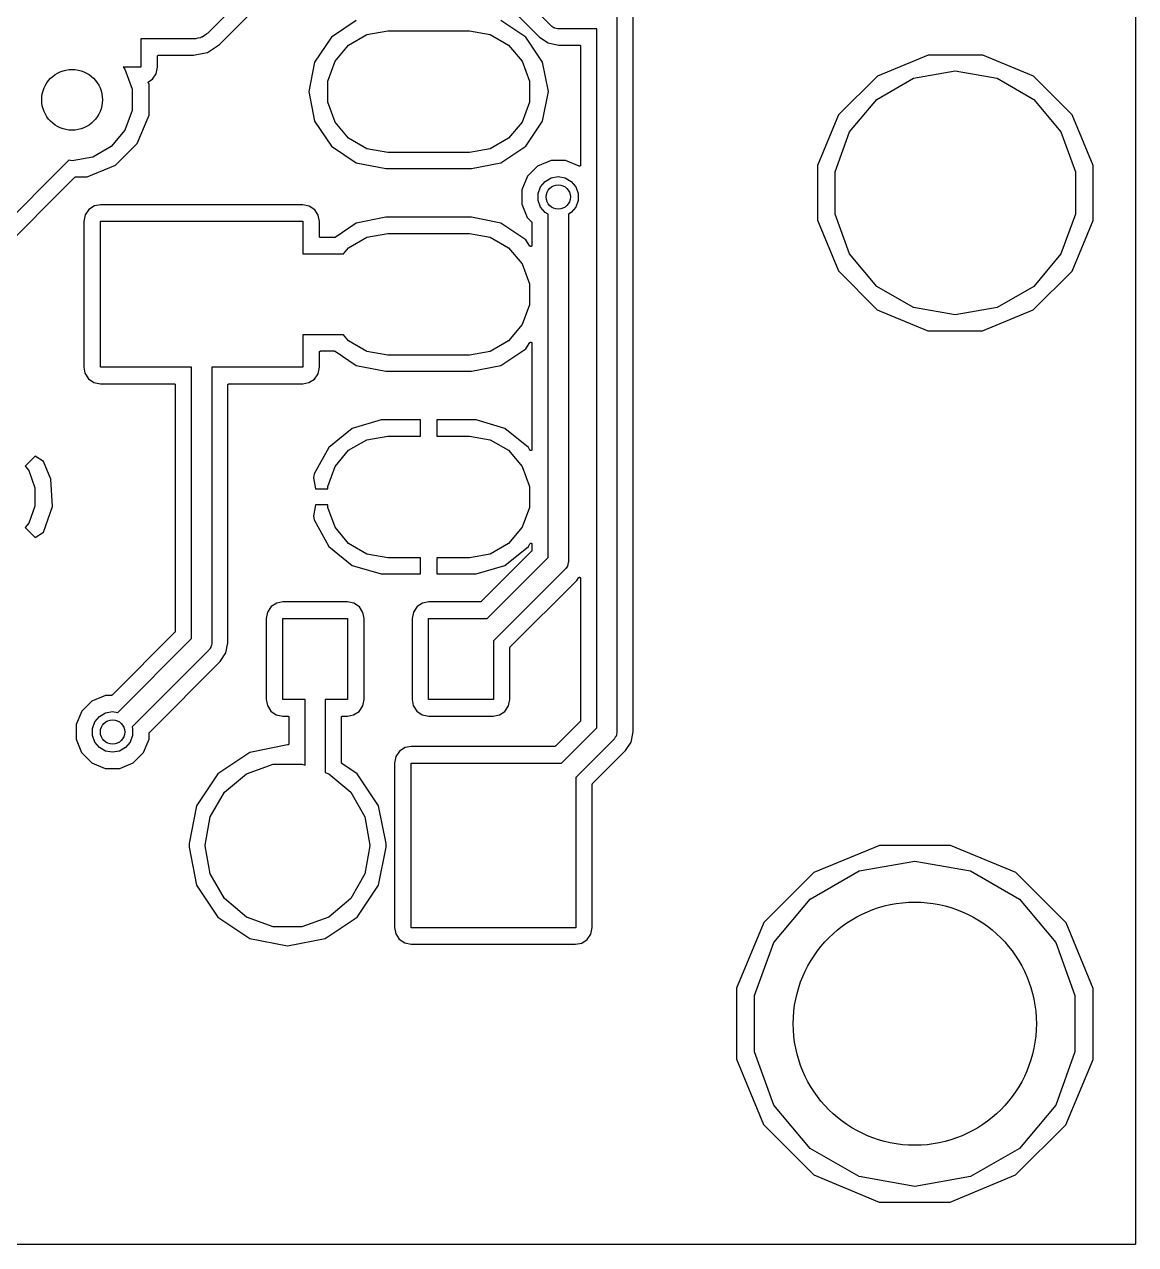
# Model space of a CAD drawing. Extents: x 0.3 to 75.7, y -92.7 to -2.
# Drawn here: x 62.01 to 75.72, y -92.72 to -77.67 of the extents above; entities that cross this region are included whole.
import ezdxf

# ---------------------------------------------------------------- set-up
doc = ezdxf.new("R2010")
doc.units = 0
doc.header["$MEASUREMENT"] = 0
doc.layers.add('BLACK', color=7, linetype='CONTINUOUS')

msp = doc.modelspace()

# ---------------------------------------------------------------- linework, layer by layer
at = {"layer": 'Black'}
for p, q in [((75.725, -59.447), (75.725, -92.712)), ((69.525, -80.0892), (69.525, -67.5892)), ((68.5116, -77.6884), (67.563, -76.7397)), ((65.1768, -76.8768), (64.2768, -77.7768)), ((64.4191, -77.9173), (65.3173, -77.0191)), ((67.4942, -76.9538), (68.3693, -77.8289)), ((69.325, -77.5), (69.325, -86.4)), ((66.1079, -77.6225), (65.7998, -77.8284)), ((68.2002, -77.8284), (67.8921, -77.6225)), ((64.195, -77.8294), (64.1855, -77.8349)), ((64.2057, -77.8266), (64.195, -77.8294)), ((64.2324, -77.8078), (64.2057, -77.8266)), ((64.2607, -77.7915), (64.2324, -77.8078)), ((64.2678, -77.7831), (64.2607, -77.7915)), ((64.2768, -77.7768), (64.2678, -77.7831)), ((65.7998, -77.8284), (65.5939, -78.1365)), ((66.0131, -77.9255), (66.2387, -77.7952)), ((66.2387, -77.7952), (66.4952, -77.75)), ((66.4952, -77.75), (67.5048, -77.75)), ((67.5048, -77.75), (67.7613, -77.7952)), ((67.7613, -77.7952), (67.9869, -77.9255)), ((68.4061, -78.1365), (68.2002, -77.8284)), ((68.3693, -77.8289), (68.4757, -77.9)), ((68.5161, -77.6915), (68.5116, -77.6884)), ((68.5197, -77.6958), (68.5161, -77.6915)), ((68.5338, -77.7039), (68.5197, -77.6958)), ((68.5472, -77.7133), (68.5338, -77.7039)), ((68.5525, -77.7147), (68.5472, -77.7133)), ((68.5572, -77.7175), (68.5525, -77.7147)), ((68.5733, -77.7203), (68.5572, -77.7175)), ((68.5891, -77.7245), (68.5733, -77.7203)), ((68.5946, -77.724), (68.5891, -77.7245)), ((68.6, -77.725), (68.5946, -77.724)), ((69.075, -77.725), (68.6, -77.725)), ((69.075, -86.3482), (69.075, -77.725)), ((64.1, -77.85), (63.45, -77.85)), ((63.45, -77.85), (63.45, -78.2)), ((64.1108, -77.8481), (64.1, -77.85)), ((64.1218, -77.849), (64.1108, -77.8481)), ((64.1533, -77.8406), (64.1218, -77.849)), ((64.1855, -77.8349), (64.1533, -77.8406)), ((64.2721, -78.0155), (64.4191, -77.9173)), ((65.8457, -78.125), (66.0131, -77.9255)), ((67.9869, -77.9255), (68.1543, -78.125)), ((68.4757, -77.9), (68.6013, -77.925)), ((68.6013, -77.925), (68.862, -77.925)), ((68.862, -77.925), (68.8631, -77.9252)), ((68.8631, -77.9252), (68.8643, -77.9252)), ((68.8643, -77.9252), (68.8653, -77.9256)), ((68.8653, -77.9256), (68.8664, -77.9258)), ((68.8664, -77.9258), (68.8674, -77.9264)), ((68.8674, -77.9264), (68.8685, -77.9267)), ((68.8685, -77.9267), (68.8694, -77.9275)), ((68.8694, -77.9275), (68.8704, -77.928)), ((68.8704, -77.928), (68.8711, -77.9289)), ((68.8711, -77.9289), (68.872, -77.9296)), ((68.872, -77.9296), (68.8725, -77.9306)), ((68.8725, -77.9306), (68.8733, -77.9315)), ((68.8733, -77.9315), (68.8736, -77.9326)), ((68.8736, -77.9326), (68.8742, -77.9336)), ((68.8742, -77.9336), (68.8744, -77.9347)), ((68.8744, -77.9347), (68.8748, -77.9357)), ((68.8748, -77.9357), (68.8748, -77.9369)), ((68.8748, -77.9369), (68.875, -77.938)), ((68.875, -77.938), (68.875, -79.4075)), ((63.6542, -78.063), (63.6544, -78.0619)), ((63.6542, -78.1987), (63.6542, -78.063)), ((63.6544, -78.0607), (63.6548, -78.0597)), ((63.6544, -78.0619), (63.6544, -78.0607)), ((63.6548, -78.0597), (63.655, -78.0586)), ((63.655, -78.0586), (63.6555, -78.0576)), ((63.6555, -78.0576), (63.6559, -78.0565)), ((63.6559, -78.0565), (63.6566, -78.0556)), ((63.6566, -78.0556), (63.6572, -78.0546)), ((63.6572, -78.0546), (63.6581, -78.0539)), ((63.6581, -78.0539), (63.6588, -78.053)), ((63.6588, -78.053), (63.6598, -78.0525)), ((63.6598, -78.0525), (63.6607, -78.0517)), ((63.6607, -78.0517), (63.6617, -78.0514)), ((63.6617, -78.0514), (63.6627, -78.0508)), ((63.6627, -78.0508), (63.6638, -78.0506)), ((63.6638, -78.0506), (63.6649, -78.0502)), ((63.6649, -78.0502), (63.6661, -78.0502)), ((63.6661, -78.0502), (63.6672, -78.05)), ((63.6672, -78.05), (64.0987, -78.05)), ((64.0987, -78.05), (64.2452, -78.0209)), ((64.2452, -78.0209), (64.2721, -78.0155)), ((64.2452, -78.0209), (64.2452, -78.0209)), ((65.7566, -78.3698), (65.8457, -78.125)), ((68.1543, -78.125), (68.2434, -78.3698)), ((73.1633, -78.0497), (72.5383, -78.308)), ((73.8396, -78.0503), (73.1633, -78.0497)), ((74.4642, -78.3097), (73.8396, -78.0503)), ((63.45, -78.2), (63.2314, -78.2)), ((63.2314, -78.2), (63.252, -78.2246)), ((63.252, -78.2246), (63.3414, -78.4703)), ((63.5922, -78.3462), (63.6378, -78.2793)), ((63.6378, -78.2793), (63.6542, -78.1987)), ((65.5939, -78.1365), (65.5216, -78.5)), ((68.4784, -78.5), (68.4061, -78.1365)), ((72.985, -78.3351), (73.5, -78.2443)), ((73.5, -78.2443), (74.015, -78.3351)), ((63.5404, -78.3872), (63.5407, -78.385)), ((63.5409, -78.3894), (63.5404, -78.3872)), ((63.5404, -78.3872), (63.5404, -78.3872)), ((63.5404, -78.3872), (63.5404, -78.3872)), ((63.5407, -78.385), (63.541, -78.3827)), ((63.5414, -78.3916), (63.5409, -78.3894)), ((63.541, -78.3827), (63.542, -78.3807)), ((63.541, -78.3827), (63.541, -78.3827)), ((63.541, -78.3827), (63.541, -78.3827)), ((63.5502, -78.4129), (63.5414, -78.3916)), ((63.542, -78.3807), (63.543, -78.3787)), ((63.543, -78.3787), (63.543, -78.3787)), ((63.543, -78.3787), (63.5431, -78.3787)), ((63.5431, -78.3787), (63.5447, -78.3772)), ((63.5447, -78.3772), (63.5463, -78.3757)), ((63.5463, -78.3757), (63.5464, -78.3756)), ((63.5464, -78.3756), (63.5922, -78.3462)), ((63.5464, -78.3756), (63.5464, -78.3756)), ((63.5464, -78.3756), (63.5464, -78.3756)), ((63.5501, -78.5), (63.5502, -78.4129)), ((65.7566, -78.6302), (65.7566, -78.3698)), ((68.2434, -78.3698), (68.2434, -78.6302)), ((72.5383, -78.308), (72.0597, -78.7858)), ((72.5321, -78.5965), (72.985, -78.3351)), ((74.015, -78.3351), (74.4679, -78.5965)), ((74.942, -78.7883), (74.4642, -78.3097)), ((63.3414, -78.4703), (63.3414, -78.7318)), ((63.5498, -78.7908), (63.5501, -78.5)), ((65.5216, -78.5), (65.5939, -78.8635)), ((68.4061, -78.8635), (68.4784, -78.5)), ((63.3414, -78.7318), (63.252, -78.9775)), ((65.8457, -78.875), (65.7566, -78.6302)), ((68.2434, -78.6302), (68.1543, -78.875)), ((72.196, -78.9971), (72.5321, -78.5965)), ((74.4679, -78.5965), (74.804, -78.9971)), ((63.4049, -79.1399), (63.5498, -78.7908)), ((65.5939, -78.8635), (65.7998, -79.1716)), ((66.0131, -79.0745), (65.8457, -78.875)), ((68.1543, -78.875), (67.9869, -79.0745)), ((68.2002, -79.1716), (68.4061, -78.8635)), ((72.0597, -78.7858), (71.8003, -79.4104)), ((75.2003, -79.4133), (74.942, -78.7883)), ((63.252, -78.9775), (63.0839, -79.1777)), ((72.0171, -79.4885), (72.196, -78.9971)), ((74.804, -78.9971), (74.9829, -79.4885)), ((63.0839, -79.1777), (62.8575, -79.3085)), ((63.1374, -79.4069), (63.4049, -79.1399)), ((65.7998, -79.1716), (66.1079, -79.3774)), ((66.2387, -79.2048), (66.0131, -79.0745)), ((67.9869, -79.0745), (67.7613, -79.2048)), ((67.8921, -79.3774), (68.2002, -79.1716)), ((62.8575, -79.3085), (62.6, -79.3539)), ((66.4952, -79.25), (66.2387, -79.2048)), ((67.5048, -79.25), (66.4952, -79.25)), ((67.7613, -79.2048), (67.5048, -79.25)), ((62.5611, -79.347), (61.4507, -80.4574)), ((62.6, -79.3539), (62.5611, -79.347)), ((62.7881, -79.5512), (63.1374, -79.4069)), ((66.1079, -79.3774), (66.4726, -79.45)), ((66.4726, -79.45), (67.5274, -79.45)), ((67.5274, -79.45), (67.8921, -79.3774)), ((68.3454, -79.4183), (68.2187, -79.5448)), ((68.5109, -79.3499), (68.3454, -79.4183)), ((68.6899, -79.3501), (68.5109, -79.3499)), ((68.857, -79.4195), (68.6899, -79.3501)), ((68.8584, -79.4198), (68.857, -79.4195)), ((68.8597, -79.4203), (68.8584, -79.4198)), ((68.8606, -79.4203), (68.8597, -79.4203)), ((68.8614, -79.4204), (68.8606, -79.4203)), ((68.8628, -79.4203), (68.8614, -79.4204)), ((68.8643, -79.4203), (68.8628, -79.4203)), ((68.8651, -79.42), (68.8643, -79.4203)), ((68.8659, -79.4199), (68.8651, -79.42)), ((68.8672, -79.4192), (68.8659, -79.4199)), ((68.8685, -79.4187), (68.8672, -79.4192)), ((68.8692, -79.4182), (68.8685, -79.4187)), ((68.8699, -79.4178), (68.8692, -79.4182)), ((68.8709, -79.4167), (68.8699, -79.4178)), ((68.872, -79.4158), (68.8709, -79.4167)), ((68.8724, -79.4151), (68.872, -79.4158)), ((68.873, -79.4145), (68.8724, -79.4151)), ((68.8735, -79.4131), (68.873, -79.4145)), ((68.8742, -79.4119), (68.8735, -79.4131)), ((68.8744, -79.4111), (68.8742, -79.4119)), ((68.8747, -79.4103), (68.8744, -79.4111)), ((68.8748, -79.4089), (68.8747, -79.4103)), ((68.875, -79.4075), (68.8748, -79.4089)), ((71.8003, -79.4104), (71.7997, -80.0867)), ((75.1997, -80.0896), (75.2003, -79.4133)), ((61.6587, -80.5323), (62.6361, -79.5549)), ((62.6361, -79.5549), (62.6366, -79.5545)), ((62.6366, -79.5545), (62.6369, -79.5541)), ((62.6369, -79.5541), (62.6384, -79.5532)), ((62.6384, -79.5532), (62.6398, -79.5523)), ((62.6398, -79.5523), (62.6404, -79.5521)), ((62.6404, -79.5521), (62.6409, -79.5518)), ((62.6409, -79.5518), (62.6425, -79.5515)), ((62.6425, -79.5515), (62.6442, -79.5511)), ((62.6442, -79.5511), (62.6447, -79.5512)), ((62.6447, -79.5512), (62.6453, -79.5511)), ((62.6453, -79.5511), (62.7881, -79.5512)), ((68.2187, -79.5448), (68.1501, -79.7101)), ((68.3827, -79.6745), (68.4387, -79.6078)), ((68.4387, -79.6078), (68.5142, -79.5642)), ((68.5142, -79.5642), (68.6, -79.549)), ((68.6, -79.549), (68.6858, -79.5642)), ((68.6858, -79.5642), (68.7613, -79.6078)), ((68.7613, -79.6078), (68.8173, -79.6745)), ((72.0171, -80.0115), (72.0171, -79.4885)), ((74.9829, -79.4885), (74.9829, -80.0115)), ((68.1501, -79.7101), (68.1499, -79.8891)), ((68.3529, -79.7564), (68.3827, -79.6745)), ((68.3529, -79.8436), (68.3529, -79.7564)), ((68.8173, -79.6745), (68.8471, -79.7564)), ((68.8471, -79.7564), (68.8471, -79.8436)), ((62.8753, -79.9096), (62.8071, -79.9534)), ((62.9505, -79.8954), (62.8753, -79.9096)), ((65.4474, -79.8954), (62.9505, -79.8954)), ((65.528, -79.9117), (65.4474, -79.8954)), ((65.5948, -79.9574), (65.528, -79.9117)), ((68.1499, -79.8891), (68.2183, -80.0546)), ((68.3827, -79.9255), (68.3529, -79.8436)), ((68.4387, -79.9922), (68.3827, -79.9255)), ((68.8173, -79.9255), (68.7613, -79.9922)), ((68.8471, -79.8436), (68.8173, -79.9255)), ((62.7615, -80.0202), (62.7451, -80.1009)), ((62.8071, -79.9534), (62.7615, -80.0202)), ((65.6387, -80.0255), (65.5948, -79.9574)), ((65.6528, -80.1008), (65.6387, -80.0255)), ((66.4726, -80.05), (66.1079, -80.1225)), ((67.5274, -80.05), (66.4726, -80.05)), ((67.8921, -80.1225), (67.5274, -80.05)), ((68.2183, -80.0546), (68.2712, -80.1076)), ((68.475, -80.0132), (68.4387, -79.9922)), ((68.475, -83.9), (68.475, -80.0132)), ((68.7613, -79.9922), (68.725, -80.0132)), ((68.725, -80.0132), (68.725, -83.9)), ((71.7997, -80.0867), (72.058, -80.7117)), ((72.196, -80.5029), (72.0171, -80.0115)), ((74.9829, -80.0115), (74.804, -80.5029)), ((62.7451, -80.1009), (62.7451, -81.8992)), ((62.9493, -81.9004), (62.9493, -80.0996)), ((62.9493, -80.0996), (65.4487, -80.0996)), ((65.4487, -80.0996), (65.4487, -80.5)), ((65.6528, -80.287), (65.6528, -80.1008)), ((66.1079, -80.1225), (65.8456, -80.2978)), ((68.2002, -80.3284), (67.8921, -80.1225)), ((68.2712, -80.1076), (68.2715, -80.108)), ((68.2715, -80.108), (68.272, -80.1084)), ((68.272, -80.1084), (68.2728, -80.1099)), ((68.2728, -80.1099), (68.2738, -80.1113)), ((68.2738, -80.1113), (68.2739, -80.1118)), ((68.2739, -80.1118), (68.2742, -80.1123)), ((68.2742, -80.1123), (68.2745, -80.114)), ((68.2745, -80.114), (68.275, -80.1156)), ((68.275, -80.1156), (68.2749, -80.1162)), ((68.2749, -80.1162), (68.275, -80.1168)), ((68.275, -80.1168), (68.275, -80.3975)), ((69.525, -86.3987), (69.525, -80.0892)), ((74.9403, -80.7142), (75.1997, -80.0896)), ((65.653, -80.2881), (65.6528, -80.287)), ((65.653, -80.2893), (65.653, -80.2881)), ((65.6534, -80.2903), (65.653, -80.2893)), ((65.6536, -80.2914), (65.6534, -80.2903)), ((65.6542, -80.2924), (65.6536, -80.2914)), ((65.6546, -80.2935), (65.6542, -80.2924)), ((65.6553, -80.2944), (65.6546, -80.2935)), ((65.6559, -80.2954), (65.6553, -80.2944)), ((65.6567, -80.2961), (65.6559, -80.2954)), ((65.6575, -80.297), (65.6567, -80.2961)), ((65.6585, -80.2975), (65.6575, -80.297)), ((65.6593, -80.2983), (65.6585, -80.2975)), ((65.6604, -80.2986), (65.6593, -80.2983)), ((65.6614, -80.2992), (65.6604, -80.2986)), ((65.6625, -80.2994), (65.6614, -80.2992)), ((65.6636, -80.2998), (65.6625, -80.2994)), ((65.6647, -80.2998), (65.6636, -80.2998)), ((65.6658, -80.3), (65.6647, -80.2998)), ((65.8384, -80.3), (65.6658, -80.3)), ((65.8399, -80.2997), (65.8384, -80.3)), ((65.8415, -80.2996), (65.8399, -80.2997)), ((65.8421, -80.2993), (65.8415, -80.2996)), ((65.8428, -80.2992), (65.8421, -80.2993)), ((65.8442, -80.2984), (65.8428, -80.2992)), ((65.8456, -80.2978), (65.8442, -80.2984)), ((66.0131, -80.4255), (66.2387, -80.2952)), ((66.2387, -80.2952), (66.4952, -80.25)), ((66.4952, -80.25), (67.5048, -80.25)), ((67.5048, -80.25), (67.7613, -80.2952)), ((67.7613, -80.2952), (67.9869, -80.4255)), ((68.2512, -80.4047), (68.2002, -80.3284)), ((65.4487, -80.5), (65.9506, -80.5)), ((65.9506, -80.5), (66.0131, -80.4255)), ((67.9869, -80.4255), (68.1543, -80.625)), ((68.2517, -80.4052), (68.2512, -80.4047)), ((68.252, -80.4058), (68.2517, -80.4052)), ((68.2532, -80.4068), (68.252, -80.4058)), ((68.2543, -80.408), (68.2532, -80.4068)), ((68.255, -80.4083), (68.2543, -80.408)), ((68.2555, -80.4087), (68.255, -80.4083)), ((68.257, -80.4093), (68.2555, -80.4087)), ((68.2584, -80.4099), (68.257, -80.4093)), ((68.2591, -80.41), (68.2584, -80.4099)), ((68.2597, -80.4103), (68.2591, -80.41)), ((68.2613, -80.4103), (68.2597, -80.4103)), ((68.2629, -80.4104), (68.2613, -80.4103)), ((68.2635, -80.4103), (68.2629, -80.4104)), ((68.2643, -80.4103), (68.2635, -80.4103)), ((68.2657, -80.4097), (68.2643, -80.4103)), ((68.2672, -80.4094), (68.2657, -80.4097)), ((68.2678, -80.409), (68.2672, -80.4094)), ((68.2685, -80.4087), (68.2678, -80.409)), ((68.2697, -80.4077), (68.2685, -80.4087)), ((68.271, -80.4069), (68.2697, -80.4077)), ((68.2714, -80.4063), (68.271, -80.4069)), ((68.272, -80.4058), (68.2714, -80.4063)), ((68.2727, -80.4045), (68.272, -80.4058)), ((68.2737, -80.4032), (68.2727, -80.4045)), ((68.2739, -80.4025), (68.2737, -80.4032)), ((68.2742, -80.4019), (68.2739, -80.4025)), ((68.2745, -80.4004), (68.2742, -80.4019)), ((68.2749, -80.3989), (68.2745, -80.4004)), ((68.275, -80.3975), (68.2749, -80.3982)), ((68.2749, -80.3982), (68.2749, -80.3989)), ((72.5321, -80.9035), (72.196, -80.5029)), ((74.804, -80.5029), (74.4679, -80.9035)), ((68.1543, -80.625), (68.2434, -80.8698)), ((72.058, -80.7117), (72.5358, -81.1903)), ((74.4617, -81.192), (74.9403, -80.7142)), ((68.2434, -80.8698), (68.2434, -81.1302)), ((72.985, -81.1649), (72.5321, -80.9035)), ((74.4679, -80.9035), (74.015, -81.1649)), ((68.2434, -81.1302), (68.1543, -81.375)), ((72.5358, -81.1903), (73.1604, -81.4497)), ((73.5, -81.2557), (72.985, -81.1649)), ((74.015, -81.1649), (73.5, -81.2557)), ((73.8367, -81.4503), (74.4617, -81.192)), ((68.1543, -81.375), (67.9869, -81.5745)), ((65.9506, -81.5), (65.4487, -81.5)), ((65.4487, -81.5), (65.4487, -81.9004)), ((66.0131, -81.5745), (65.9506, -81.5)), ((66.2387, -81.7048), (66.0131, -81.5745)), ((67.9869, -81.5745), (67.7613, -81.7048)), ((68.2517, -81.5948), (68.252, -81.5942)), ((68.252, -81.5942), (68.2532, -81.5932)), ((68.2532, -81.5932), (68.2543, -81.592)), ((68.2543, -81.592), (68.255, -81.5917)), ((68.255, -81.5917), (68.2555, -81.5913)), ((68.2555, -81.5913), (68.257, -81.5907)), ((68.257, -81.5907), (68.2584, -81.59)), ((68.2584, -81.59), (68.2591, -81.59)), ((68.2591, -81.59), (68.2597, -81.5897)), ((68.2597, -81.5897), (68.2613, -81.5897)), ((68.2613, -81.5897), (68.2629, -81.5896)), ((68.2629, -81.5896), (68.2635, -81.5897)), ((68.2635, -81.5897), (68.2643, -81.5897)), ((68.2643, -81.5897), (68.2657, -81.5903)), ((68.2657, -81.5903), (68.2672, -81.5906)), ((68.2672, -81.5906), (68.2678, -81.591)), ((68.2678, -81.591), (68.2685, -81.5913)), ((68.2685, -81.5913), (68.2697, -81.5923)), ((68.2697, -81.5923), (68.271, -81.5931)), ((68.271, -81.5931), (68.2714, -81.5937)), ((68.2714, -81.5937), (68.272, -81.5942)), ((68.272, -81.5942), (68.2727, -81.5955)), ((73.1604, -81.4497), (73.8367, -81.4503)), ((65.6528, -81.713), (65.653, -81.7119)), ((65.6528, -81.8991), (65.6528, -81.713)), ((65.653, -81.7107), (65.6534, -81.7097)), ((65.653, -81.7119), (65.653, -81.7107)), ((65.6534, -81.7097), (65.6536, -81.7086)), ((65.6536, -81.7086), (65.6542, -81.7076)), ((65.6542, -81.7076), (65.6546, -81.7065)), ((65.6546, -81.7065), (65.6553, -81.7056)), ((65.6553, -81.7056), (65.6559, -81.7046)), ((65.6559, -81.7046), (65.6567, -81.7039)), ((65.6567, -81.7039), (65.6575, -81.703)), ((65.6575, -81.703), (65.6585, -81.7025)), ((65.6585, -81.7025), (65.6593, -81.7017)), ((65.6593, -81.7017), (65.6604, -81.7014)), ((65.6604, -81.7014), (65.6614, -81.7008)), ((65.6614, -81.7008), (65.6625, -81.7006)), ((65.6625, -81.7006), (65.6636, -81.7002)), ((65.6636, -81.7002), (65.6647, -81.7002)), ((65.6647, -81.7002), (65.6658, -81.7)), ((65.6658, -81.7), (65.8384, -81.7)), ((65.8384, -81.7), (65.8399, -81.7003)), ((65.8399, -81.7003), (65.8415, -81.7004)), ((65.8415, -81.7004), (65.8421, -81.7007)), ((65.8421, -81.7007), (65.8428, -81.7008)), ((65.8428, -81.7008), (65.8442, -81.7016)), ((65.8442, -81.7016), (65.8456, -81.7022)), ((65.8456, -81.7022), (66.1079, -81.8774)), ((66.4952, -81.75), (66.2387, -81.7048)), ((67.7613, -81.7048), (67.5048, -81.75)), ((67.8921, -81.8774), (68.2002, -81.6716)), ((68.2002, -81.6716), (68.2512, -81.5953)), ((68.2512, -81.5953), (68.2517, -81.5948)), ((68.2727, -81.5955), (68.2737, -81.5968)), ((68.2737, -81.5968), (68.2739, -81.5975)), ((68.2739, -81.5975), (68.2742, -81.5981)), ((68.2742, -81.5981), (68.2745, -81.5996)), ((68.2745, -81.5996), (68.2749, -81.6011)), ((68.2749, -81.6011), (68.2749, -81.6018)), ((68.2749, -81.6018), (68.275, -81.6025)), ((68.275, -81.6025), (68.275, -82.9164)), ((66.1079, -81.8774), (66.4726, -81.95)), ((67.5048, -81.75), (66.4952, -81.75)), ((67.5274, -81.95), (67.8921, -81.8774)), ((62.7451, -81.8992), (62.7593, -81.9745)), ((62.7593, -81.9745), (62.8031, -82.0426)), ((62.8031, -82.0426), (62.87, -82.0883)), ((64.074, -81.9004), (62.9493, -81.9004)), ((64.074, -85.2492), (64.074, -81.9004)), ((65.4487, -81.9004), (64.324, -81.9004)), ((64.324, -81.9004), (64.324, -85.301)), ((65.5908, -82.0466), (65.6365, -81.9798)), ((65.6365, -81.9798), (65.6528, -81.8991)), ((66.4726, -81.95), (67.5274, -81.95)), ((62.87, -82.0883), (62.9506, -82.1046)), ((62.9506, -82.1046), (63.861, -82.1046)), ((63.861, -82.1046), (63.8621, -82.1048)), ((63.8621, -82.1048), (63.8632, -82.1048)), ((63.8632, -82.1048), (63.8643, -82.1052)), ((63.8643, -82.1052), (63.8654, -82.1054)), ((63.8654, -82.1054), (63.8664, -82.106)), ((63.8664, -82.106), (63.8675, -82.1063)), ((63.8675, -82.1063), (63.8683, -82.1071)), ((63.8683, -82.1071), (63.8693, -82.1076)), ((63.8693, -82.1076), (63.8701, -82.1085)), ((63.8701, -82.1085), (63.8709, -82.1092)), ((63.8709, -82.1092), (63.8715, -82.1102)), ((63.8715, -82.1102), (63.8722, -82.1111)), ((63.8722, -82.1111), (63.8726, -82.1122)), ((63.8726, -82.1122), (63.8732, -82.1132)), ((63.8732, -82.1132), (63.8734, -82.1143)), ((63.8734, -82.1143), (63.8738, -82.1153)), ((63.8738, -82.1153), (63.8738, -82.1165)), ((63.8738, -82.1165), (63.874, -82.1176)), ((63.874, -82.1176), (63.874, -85.161)), ((64.524, -82.1176), (64.5242, -82.1165)), ((64.524, -83.264), (64.524, -82.1176)), ((64.5242, -82.1153), (64.5246, -82.1143)), ((64.5242, -82.1165), (64.5242, -82.1153)), ((64.5246, -82.1143), (64.5248, -82.1132)), ((64.5248, -82.1132), (64.5253, -82.1122)), ((64.5253, -82.1122), (64.5257, -82.1111)), ((64.5257, -82.1111), (64.5265, -82.1102)), ((64.5265, -82.1102), (64.527, -82.1092)), ((64.527, -82.1092), (64.5279, -82.1085)), ((64.5279, -82.1085), (64.5286, -82.1076)), ((64.5286, -82.1076), (64.5296, -82.1071)), ((64.5296, -82.1071), (64.5305, -82.1063)), ((64.5305, -82.1063), (64.5315, -82.106)), ((64.5315, -82.106), (64.5325, -82.1054)), ((64.5325, -82.1054), (64.5337, -82.1052)), ((64.5337, -82.1052), (64.5347, -82.1048)), ((64.5347, -82.1048), (64.5359, -82.1048)), ((64.5359, -82.1048), (64.537, -82.1046)), ((64.537, -82.1046), (65.4474, -82.1046)), ((65.4474, -82.1046), (65.5227, -82.0904)), ((65.5227, -82.0904), (65.5908, -82.0466)), ((66.4149, -82.55), (66.0573, -82.6553)), ((66.9, -82.55), (66.4149, -82.55)), ((66.9, -82.75), (66.9, -82.55)), ((67.5851, -82.55), (67.1, -82.55)), ((67.1, -82.55), (67.1, -82.75)), ((67.9427, -82.6553), (67.5851, -82.55)), ((66.0573, -82.6553), (65.7677, -82.8891)), ((66.0131, -82.9255), (66.2387, -82.7952)), ((66.2387, -82.7952), (66.4952, -82.75)), ((66.4952, -82.75), (66.9, -82.75)), ((67.1, -82.75), (67.5048, -82.75)), ((67.5048, -82.75), (67.7613, -82.7952)), ((67.7613, -82.7952), (67.9869, -82.9255)), ((68.2323, -82.8891), (67.9427, -82.6553)), ((65.7677, -82.8891), (65.5894, -83.2164)), ((65.8457, -83.125), (66.0131, -82.9255)), ((67.9869, -82.9255), (68.1543, -83.125)), ((68.2506, -82.9226), (68.2323, -82.8891)), ((68.2514, -82.9237), (68.2506, -82.9226)), ((68.252, -82.9248), (68.2514, -82.9237)), ((68.2528, -82.9254), (68.252, -82.9248)), ((68.2534, -82.9262), (68.2528, -82.9254)), ((68.2545, -82.9269), (68.2534, -82.9262)), ((68.2555, -82.9277), (68.2545, -82.9269)), ((68.2564, -82.928), (68.2555, -82.9277)), ((68.2573, -82.9285), (68.2564, -82.928)), ((68.2585, -82.9288), (68.2573, -82.9285)), ((68.2597, -82.9292), (68.2585, -82.9288)), ((68.2607, -82.9292), (68.2597, -82.9292)), ((68.2617, -82.9294), (68.2607, -82.9292)), ((68.263, -82.9292), (68.2617, -82.9294)), ((68.2643, -82.9292), (68.263, -82.9292)), ((68.2652, -82.9289), (68.2643, -82.9292)), ((68.2661, -82.9287), (68.2652, -82.9289)), ((68.2673, -82.9281), (68.2661, -82.9287)), ((68.2685, -82.9277), (68.2673, -82.9281)), ((68.2692, -82.9271), (68.2685, -82.9277)), ((68.2701, -82.9266), (68.2692, -82.9271)), ((68.271, -82.9256), (68.2701, -82.9266)), ((68.272, -82.9248), (68.271, -82.9256)), ((68.2724, -82.9239), (68.272, -82.9248)), ((68.2731, -82.9232), (68.2724, -82.9239)), ((68.2736, -82.922), (68.2731, -82.9232)), ((68.2742, -82.9209), (68.2736, -82.922)), ((68.2744, -82.9199), (68.2742, -82.9209)), ((68.2747, -82.919), (68.2744, -82.9199)), ((68.2748, -82.9177), (68.2747, -82.919)), ((68.275, -82.9164), (68.2748, -82.9177)), ((62.1446, -82.9969), (62.0206, -83.1208)), ((62.249, -83.0644), (62.1446, -82.9969)), ((62.3384, -83.2801), (62.249, -83.0644)), ((62.0206, -83.1208), (62.0651, -83.1738)), ((62.0651, -83.1738), (62.1426, -83.3867)), ((65.5894, -83.2164), (65.5796, -83.2641)), ((65.7566, -83.3698), (65.8457, -83.125)), ((68.1543, -83.125), (68.2434, -83.3698)), ((62.1426, -83.3867), (62.1426, -83.6133)), ((62.3586, -83.618), (62.3384, -83.2801)), ((64.524, -83.736), (64.524, -83.264)), ((65.5796, -83.2641), (65.6052, -83.4)), ((65.6052, -83.4), (65.7566, -83.4)), ((65.7566, -83.4), (65.7566, -83.3698)), ((68.2434, -83.3698), (68.2434, -83.6302)), ((62.1426, -83.6133), (62.0651, -83.8262)), ((62.2487, -83.9358), (62.3586, -83.618)), ((65.6052, -83.6), (65.5796, -83.7359)), ((65.7566, -83.6), (65.6052, -83.6)), ((65.7566, -83.6302), (65.7566, -83.6)), ((65.8457, -83.875), (65.7566, -83.6302)), ((68.2434, -83.6302), (68.1543, -83.875)), ((62.0651, -83.8262), (62.0206, -83.8792)), ((64.524, -85.2997), (64.524, -83.736)), ((65.5796, -83.7359), (65.5894, -83.7836)), ((65.5894, -83.7836), (65.7677, -84.1109)), ((62.0206, -83.8792), (62.1446, -84.0031)), ((62.1446, -84.0031), (62.2487, -83.9358)), ((66.0131, -84.0745), (65.8457, -83.875)), ((68.1543, -83.875), (67.9869, -84.0745)), ((68.475, -84.2482), (68.475, -83.9)), ((68.725, -83.9), (68.725, -84.3)), ((65.7677, -84.1109), (66.0573, -84.3447)), ((66.2387, -84.2048), (66.0131, -84.0745)), ((67.9869, -84.0745), (67.7613, -84.2048)), ((67.9427, -84.3447), (68.2323, -84.1109)), ((68.2323, -84.1109), (68.2506, -84.0774)), ((68.2506, -84.0774), (68.2514, -84.0763)), ((68.2514, -84.0763), (68.252, -84.0752)), ((68.252, -84.0752), (68.2528, -84.0746)), ((68.2528, -84.0746), (68.2534, -84.0738)), ((68.2534, -84.0738), (68.2545, -84.0731)), ((68.2545, -84.0731), (68.2555, -84.0723)), ((68.2555, -84.0723), (68.2564, -84.072)), ((68.2564, -84.072), (68.2573, -84.0715)), ((68.2573, -84.0715), (68.2585, -84.0712)), ((68.2585, -84.0712), (68.2597, -84.0708)), ((68.2597, -84.0708), (68.2607, -84.0708)), ((68.2607, -84.0708), (68.2617, -84.0706)), ((68.2617, -84.0706), (68.263, -84.0708)), ((68.263, -84.0708), (68.2643, -84.0708)), ((68.2643, -84.0708), (68.2652, -84.0711)), ((68.2652, -84.0711), (68.2661, -84.0713)), ((68.2661, -84.0713), (68.2673, -84.0719)), ((68.2673, -84.0719), (68.2685, -84.0723)), ((68.2685, -84.0723), (68.2692, -84.0729)), ((68.2692, -84.0729), (68.2701, -84.0734)), ((68.2701, -84.0734), (68.271, -84.0744)), ((68.271, -84.0744), (68.272, -84.0752)), ((68.272, -84.0752), (68.2724, -84.0761)), ((68.2724, -84.0761), (68.2731, -84.0768)), ((68.2731, -84.0768), (68.2736, -84.078)), ((68.2736, -84.078), (68.2742, -84.0791)), ((68.2742, -84.0791), (68.2744, -84.0801)), ((68.2744, -84.0801), (68.2747, -84.081)), ((68.2747, -84.081), (68.2748, -84.0823)), ((68.2748, -84.0823), (68.275, -84.0836)), ((68.275, -84.0836), (68.275, -84.16)), ((66.4952, -84.25), (66.2387, -84.2048)), ((66.9, -84.25), (66.4952, -84.25)), ((66.9, -84.45), (66.9, -84.25)), ((67.5048, -84.25), (67.1, -84.25)), ((67.1, -84.25), (67.1, -84.45)), ((67.7613, -84.2048), (67.5048, -84.25)), ((68.2712, -84.1692), (67.6484, -84.792)), ((67.7232, -85), (68.475, -84.2482)), ((68.2715, -84.1687), (68.2712, -84.1692)), ((68.272, -84.1684), (68.2715, -84.1687)), ((68.2728, -84.1669), (68.272, -84.1684)), ((68.2738, -84.1655), (68.2728, -84.1669)), ((68.2739, -84.1649), (68.2738, -84.1655)), ((68.2742, -84.1644), (68.2739, -84.1649)), ((68.2745, -84.1628), (68.2742, -84.1644)), ((68.2749, -84.1611), (68.2745, -84.1628)), ((68.275, -84.16), (68.2749, -84.1606)), ((68.2749, -84.1606), (68.2749, -84.1611)), ((68.725, -84.3), (68.724, -84.3054)), ((66.0573, -84.3447), (66.4149, -84.45)), ((66.4149, -84.45), (66.9, -84.45)), ((67.1, -84.45), (67.5851, -84.45)), ((67.5851, -84.45), (67.9427, -84.3447)), ((68.6884, -84.3884), (67.8, -85.2768)), ((68.6915, -84.3839), (68.6884, -84.3884)), ((68.6958, -84.3803), (68.6915, -84.3839)), ((68.7039, -84.3662), (68.6958, -84.3803)), ((68.7133, -84.3528), (68.7039, -84.3662)), ((68.7147, -84.3475), (68.7133, -84.3528)), ((68.7175, -84.3428), (68.7147, -84.3475)), ((68.7203, -84.3267), (68.7175, -84.3428)), ((68.7245, -84.3109), (68.7203, -84.3267)), ((68.724, -84.3054), (68.7245, -84.3109)), ((68.008, -85.3516), (68.8289, -84.5307)), ((68.8289, -84.5307), (68.8512, -84.4974)), ((68.8512, -84.4974), (68.8517, -84.4968)), ((68.8517, -84.4968), (68.852, -84.4962)), ((68.852, -84.4962), (68.8532, -84.4952)), ((68.8532, -84.4952), (68.8543, -84.4941)), ((68.8543, -84.4941), (68.855, -84.4938)), ((68.855, -84.4938), (68.8555, -84.4933)), ((68.8555, -84.4933), (68.857, -84.4928)), ((68.857, -84.4928), (68.8584, -84.4921)), ((68.8584, -84.4921), (68.8591, -84.492)), ((68.8591, -84.492), (68.8597, -84.4918)), ((68.8597, -84.4918), (68.8613, -84.4918)), ((68.8613, -84.4918), (68.8628, -84.4916)), ((68.8628, -84.4916), (68.8635, -84.4918)), ((68.8635, -84.4918), (68.8643, -84.4918)), ((68.8643, -84.4918), (68.8657, -84.4923)), ((68.8657, -84.4923), (68.8672, -84.4927)), ((68.8672, -84.4927), (68.8678, -84.4931)), ((68.8678, -84.4931), (68.8685, -84.4933)), ((68.8685, -84.4933), (68.8697, -84.4943)), ((68.8697, -84.4943), (68.871, -84.4952)), ((68.871, -84.4952), (68.8714, -84.4958)), ((68.8714, -84.4958), (68.872, -84.4962)), ((68.872, -84.4962), (68.8727, -84.4976)), ((68.8727, -84.4976), (68.8737, -84.4988)), ((68.8737, -84.4988), (68.8739, -84.4995)), ((68.8739, -84.4995), (68.8742, -84.5001)), ((68.8742, -84.5001), (68.8745, -84.5017)), ((68.8745, -84.5017), (68.8749, -84.5032)), ((68.8749, -84.5032), (68.8749, -84.5039)), ((68.8749, -84.5039), (68.875, -84.5046)), ((68.875, -84.5046), (68.875, -86.26)), ((65.0578, -84.8538), (65.0122, -84.9207)), ((65.126, -84.81), (65.0578, -84.8538)), ((65.2012, -84.7958), (65.126, -84.81)), ((65.9987, -84.7958), (65.2012, -84.7958)), ((66.0793, -84.8122), (65.9987, -84.7958)), ((66.1462, -84.8578), (66.0793, -84.8122)), ((66.19, -84.926), (66.1462, -84.8578)), ((66.8578, -84.8538), (66.8122, -84.9207)), ((66.926, -84.81), (66.8578, -84.8538)), ((67.0012, -84.7958), (66.926, -84.81)), ((67.6392, -84.7958), (67.0012, -84.7958)), ((67.6397, -84.7957), (67.6392, -84.7958)), ((67.6403, -84.7958), (67.6397, -84.7957)), ((67.6419, -84.7953), (67.6403, -84.7958)), ((67.6436, -84.795), (67.6419, -84.7953)), ((67.6441, -84.7948), (67.6436, -84.795)), ((67.6447, -84.7946), (67.6441, -84.7948)), ((67.6461, -84.7936), (67.6447, -84.7946)), ((67.6475, -84.7928), (67.6461, -84.7936)), ((67.6479, -84.7923), (67.6475, -84.7928)), ((67.6484, -84.792), (67.6479, -84.7923)), ((65.0122, -84.9207), (64.9958, -85.0013)), ((64.9958, -85.0013), (64.9958, -85.9988)), ((65.2, -86), (65.2, -85)), ((65.2, -85), (66, -85)), ((66, -85), (66, -86)), ((66.2042, -85.0012), (66.19, -84.926)), ((66.2042, -85.9987), (66.2042, -85.0012)), ((66.8122, -84.9207), (66.7958, -85.0013)), ((66.7958, -85.0013), (66.7958, -85.9988)), ((67, -86), (67, -85)), ((67, -85), (67.7232, -85)), ((63.8702, -85.1702), (63.0942, -85.9462)), ((63.8705, -85.1697), (63.8702, -85.1702)), ((63.8709, -85.1694), (63.8705, -85.1697)), ((63.8718, -85.1679), (63.8709, -85.1694)), ((63.8728, -85.1665), (63.8718, -85.1679)), ((63.8729, -85.166), (63.8728, -85.1665)), ((63.8732, -85.1655), (63.8729, -85.166)), ((63.8735, -85.1638), (63.8732, -85.1655)), ((63.8739, -85.1621), (63.8735, -85.1638)), ((63.874, -85.161), (63.8739, -85.1616)), ((63.8739, -85.1616), (63.8739, -85.1621)), ((63.1631, -86.1602), (64.074, -85.2492)), ((64.3123, -85.3538), (64.3029, -85.3672)), ((64.3137, -85.3485), (64.3123, -85.3538)), ((64.3164, -85.3438), (64.3137, -85.3485)), ((64.3193, -85.3277), (64.3164, -85.3438)), ((64.3235, -85.3119), (64.3193, -85.3277)), ((64.324, -85.301), (64.323, -85.3064)), ((64.323, -85.3064), (64.3235, -85.3119)), ((64.499, -85.4253), (64.524, -85.2997)), ((67.8, -85.2768), (67.8, -86)), ((68.0042, -85.3597), (68.0047, -85.3581)), ((68.0047, -85.3581), (68.005, -85.3564)), ((68.005, -85.3564), (68.0052, -85.3559)), ((68.0052, -85.3559), (68.0054, -85.3553)), ((68.0054, -85.3553), (68.0064, -85.3539)), ((68.0064, -85.3539), (68.0072, -85.3525)), ((68.0072, -85.3525), (68.0077, -85.3521)), ((68.0077, -85.3521), (68.008, -85.3516)), ((64.2874, -85.3894), (63.34, -86.3368)), ((64.2905, -85.3849), (64.2874, -85.3894)), ((64.2947, -85.3814), (64.2905, -85.3849)), ((64.3029, -85.3672), (64.2947, -85.3814)), ((64.4279, -85.5317), (64.499, -85.4253)), ((68.0043, -85.3603), (68.0042, -85.3597)), ((68.0042, -85.3608), (68.0043, -85.3603)), ((68.0042, -85.9987), (68.0042, -85.3608)), ((63.5538, -86.4058), (64.4279, -85.5317)), ((63.0109, -85.9499), (62.8454, -86.0183)), ((63.085, -85.95), (63.0109, -85.9499)), ((63.0856, -85.9499), (63.085, -85.95)), ((63.0861, -85.9499), (63.0856, -85.9499)), ((63.0878, -85.9495), (63.0861, -85.9499)), ((63.0894, -85.9492), (63.0878, -85.9495)), ((63.0899, -85.9489), (63.0894, -85.9492)), ((63.0905, -85.9488), (63.0899, -85.9489)), ((63.0919, -85.9478), (63.0905, -85.9488)), ((63.0934, -85.947), (63.0919, -85.9478)), ((63.0937, -85.9465), (63.0934, -85.947)), ((63.0942, -85.9462), (63.0937, -85.9465)), ((62.8454, -86.0183), (62.7187, -86.1448)), ((64.9958, -85.9988), (65.01, -86.074)), ((65.01, -86.074), (65.0538, -86.1422)), ((65.475, -86), (65.2, -86)), ((65.475, -86.8096), (65.475, -86)), ((66, -86), (65.725, -86)), ((65.725, -86), (65.725, -86.9006)), ((66.1422, -86.1462), (66.1878, -86.0793)), ((66.1878, -86.0793), (66.2042, -85.9987)), ((66.7958, -85.9988), (66.81, -86.074)), ((66.81, -86.074), (66.8538, -86.1422)), ((67.8, -86), (67, -86)), ((67.9422, -86.1462), (67.9878, -86.0793)), ((67.9878, -86.0793), (68.0042, -85.9987)), ((62.7187, -86.1448), (62.6501, -86.3101)), ((62.8827, -86.2745), (62.9387, -86.2078)), ((62.9387, -86.2078), (63.0142, -86.1642)), ((63.0142, -86.1642), (63.1, -86.149)), ((63.1, -86.149), (63.1631, -86.1602)), ((65.0538, -86.1422), (65.1207, -86.1878)), ((65.1207, -86.1878), (65.2013, -86.2042)), ((65.2013, -86.2042), (65.262, -86.2042)), ((65.262, -86.2042), (65.2631, -86.2044)), ((65.2631, -86.2044), (65.2643, -86.2044)), ((65.2643, -86.2044), (65.2653, -86.2048)), ((65.2653, -86.2048), (65.2664, -86.205)), ((65.2664, -86.205), (65.2674, -86.2055)), ((65.2674, -86.2055), (65.2685, -86.2059)), ((65.2685, -86.2059), (65.2694, -86.2066)), ((65.2694, -86.2066), (65.2704, -86.2072)), ((65.2704, -86.2072), (65.2711, -86.2081)), ((65.2711, -86.2081), (65.272, -86.2088)), ((65.272, -86.2088), (65.2725, -86.2098)), ((65.2725, -86.2098), (65.2733, -86.2107)), ((65.2733, -86.2107), (65.2736, -86.2117)), ((65.2736, -86.2117), (65.2742, -86.2127)), ((65.2742, -86.2127), (65.2744, -86.2138)), ((65.2744, -86.2138), (65.2748, -86.2149)), ((65.2748, -86.2149), (65.2748, -86.2161)), ((65.2748, -86.2161), (65.275, -86.2172)), ((65.275, -86.2172), (65.275, -86.5473)), ((65.925, -86.2172), (65.9252, -86.2161)), ((65.925, -86.7792), (65.925, -86.2172)), ((65.9252, -86.2149), (65.9256, -86.2138)), ((65.9252, -86.2161), (65.9252, -86.2149)), ((65.9256, -86.2138), (65.9258, -86.2127)), ((65.9258, -86.2127), (65.9264, -86.2117)), ((65.9264, -86.2117), (65.9267, -86.2107)), ((65.9267, -86.2107), (65.9275, -86.2098)), ((65.9275, -86.2098), (65.928, -86.2088)), ((65.928, -86.2088), (65.9289, -86.2081)), ((65.9289, -86.2081), (65.9296, -86.2072)), ((65.9296, -86.2072), (65.9306, -86.2066)), ((65.9306, -86.2066), (65.9315, -86.2059)), ((65.9315, -86.2059), (65.9326, -86.2055)), ((65.9326, -86.2055), (65.9336, -86.205)), ((65.9336, -86.205), (65.9347, -86.2048)), ((65.9347, -86.2048), (65.9357, -86.2044)), ((65.9357, -86.2044), (65.9369, -86.2044)), ((65.9369, -86.2044), (65.938, -86.2042)), ((65.938, -86.2042), (65.9988, -86.2042)), ((65.9988, -86.2042), (66.074, -86.19)), ((66.074, -86.19), (66.1422, -86.1462)), ((66.8538, -86.1422), (66.9207, -86.1878)), ((66.9207, -86.1878), (67.0013, -86.2042)), ((67.0013, -86.2042), (67.7988, -86.2042)), ((67.7988, -86.2042), (67.874, -86.19)), ((67.874, -86.19), (67.9422, -86.1462)), ((68.875, -86.2611), (68.8745, -86.2628)), ((68.875, -86.26), (68.8749, -86.2606)), ((68.8749, -86.2606), (68.875, -86.2611)), ((62.6501, -86.3101), (62.6499, -86.4891)), ((62.8529, -86.3564), (62.8827, -86.2745)), ((62.8529, -86.4436), (62.8529, -86.3564)), ((63.34, -86.3368), (63.3471, -86.3564)), ((63.3471, -86.3564), (63.3471, -86.4436)), ((63.5505, -86.4122), (63.5508, -86.4106)), ((63.5508, -86.4106), (63.5511, -86.4101)), ((63.5511, -86.4101), (63.5512, -86.4095)), ((63.5512, -86.4095), (63.5522, -86.4081)), ((63.5522, -86.4081), (63.553, -86.4067)), ((63.553, -86.4067), (63.5535, -86.4063)), ((63.5535, -86.4063), (63.5538, -86.4058)), ((68.8712, -86.2692), (68.5644, -86.576)), ((68.6392, -86.784), (69.075, -86.3482)), ((68.8715, -86.2687), (68.8712, -86.2692)), ((68.872, -86.2684), (68.8715, -86.2687)), ((68.8728, -86.2669), (68.872, -86.2684)), ((68.8738, -86.2655), (68.8728, -86.2669)), ((68.8739, -86.2649), (68.8738, -86.2655)), ((68.8742, -86.2644), (68.8739, -86.2649)), ((68.8745, -86.2628), (68.8742, -86.2644)), ((69.3245, -86.4109), (69.3203, -86.4267)), ((69.325, -86.4), (69.324, -86.4054)), ((69.324, -86.4054), (69.3245, -86.4109)), ((69.5, -86.5243), (69.525, -86.3987)), ((62.6499, -86.4891), (62.7183, -86.6546)), ((62.8827, -86.5255), (62.8529, -86.4436)), ((62.9387, -86.5922), (62.8827, -86.5255)), ((63.3173, -86.5255), (63.2613, -86.5922)), ((63.3471, -86.4436), (63.3173, -86.5255)), ((63.4813, -86.6552), (63.5499, -86.4899)), ((63.5499, -86.4899), (63.55, -86.415)), ((63.55, -86.4139), (63.5505, -86.4122)), ((63.5501, -86.4145), (63.55, -86.4139)), ((63.55, -86.415), (63.5501, -86.4145)), ((65.2603, -86.5601), (64.7948, -86.6527)), ((65.2619, -86.5601), (65.2603, -86.5601)), ((65.264, -86.5602), (65.2619, -86.5601)), ((65.2641, -86.5601), (65.264, -86.5602)), ((65.2643, -86.5601), (65.2641, -86.5601)), ((65.2663, -86.5594), (65.2643, -86.5601)), ((65.2683, -86.5587), (65.2663, -86.5594)), ((65.2684, -86.5586), (65.2683, -86.5587)), ((65.2685, -86.5586), (65.2684, -86.5586)), ((65.2701, -86.5572), (65.2685, -86.5586)), ((65.2718, -86.5559), (65.2701, -86.5572)), ((65.272, -86.5557), (65.2718, -86.5558)), ((65.2718, -86.5558), (65.2718, -86.5559)), ((65.273, -86.5538), (65.272, -86.5557)), ((65.2741, -86.552), (65.273, -86.5538)), ((65.2742, -86.5518), (65.2741, -86.5519)), ((65.2741, -86.5519), (65.2741, -86.552)), ((65.2746, -86.5497), (65.2742, -86.5518)), ((65.275, -86.5476), (65.2746, -86.5497)), ((65.275, -86.5473), (65.275, -86.5475)), ((65.275, -86.5475), (65.275, -86.5476)), ((69.2884, -86.4884), (68.816, -86.9608)), ((69.2915, -86.4839), (69.2884, -86.4884)), ((69.2958, -86.4803), (69.2915, -86.4839)), ((69.3039, -86.4662), (69.2958, -86.4803)), ((69.3133, -86.4528), (69.3039, -86.4662)), ((69.3147, -86.4475), (69.3133, -86.4528)), ((69.3175, -86.4428), (69.3147, -86.4475)), ((69.3203, -86.4267), (69.3175, -86.4428)), ((69.4289, -86.6307), (69.5, -86.5243)), ((62.7183, -86.6546), (62.8448, -86.7813)), ((63.0142, -86.6358), (62.9387, -86.5922)), ((63.1, -86.651), (63.0142, -86.6358)), ((63.1858, -86.6358), (63.1, -86.651)), ((63.2613, -86.5922), (63.1858, -86.6358)), ((63.3546, -86.7817), (63.4813, -86.6552)), ((64.7948, -86.6527), (64.4003, -86.9163)), ((66.5962, -86.7047), (66.5798, -86.7853)), ((66.6418, -86.6378), (66.5962, -86.7047)), ((66.71, -86.594), (66.6418, -86.6378)), ((66.7852, -86.5798), (66.71, -86.594)), ((68.5552, -86.5798), (66.7852, -86.5798)), ((68.5557, -86.5797), (68.5552, -86.5798)), ((68.5563, -86.5798), (68.5557, -86.5797)), ((68.5579, -86.5793), (68.5563, -86.5798)), ((68.5596, -86.579), (68.5579, -86.5793)), ((68.5601, -86.5788), (68.5596, -86.579)), ((68.5607, -86.5786), (68.5601, -86.5788)), ((68.562, -86.5776), (68.5607, -86.5786)), ((68.5635, -86.5768), (68.562, -86.5776)), ((68.5639, -86.5763), (68.5635, -86.5768)), ((68.5644, -86.576), (68.5639, -86.5763)), ((69.024, -87.0356), (69.4289, -86.6307)), ((62.8448, -86.7813), (63.0101, -86.8499)), ((63.0101, -86.8499), (63.1891, -86.8501)), ((63.1891, -86.8501), (63.3546, -86.7817)), ((64.752, -86.9162), (65.0836, -86.7956)), ((65.0836, -86.7956), (65.4364, -86.7956)), ((65.4364, -86.7956), (65.475, -86.8096)), ((65.9253, -86.7811), (65.925, -86.7792)), ((65.9255, -86.7829), (65.9253, -86.7811)), ((65.9257, -86.7833), (65.9255, -86.7829)), ((65.9258, -86.7837), (65.9257, -86.7833)), ((65.9267, -86.7853), (65.9258, -86.7837)), ((65.9275, -86.7869), (65.9267, -86.7853)), ((65.9278, -86.7872), (65.9275, -86.7869)), ((65.928, -86.7876), (65.9278, -86.7872)), ((65.9295, -86.7888), (65.928, -86.7876)), ((65.9308, -86.7901), (65.9295, -86.7888)), ((66.1197, -86.9163), (65.9308, -86.7901)), ((66.5798, -86.7853), (66.5798, -88.8148)), ((66.784, -88.816), (66.784, -86.784)), ((66.784, -86.784), (68.6392, -86.784)), ((64.4003, -86.9163), (64.1368, -87.3107)), ((64.4817, -87.143), (64.752, -86.9162)), ((65.725, -86.9006), (65.768, -86.9162)), ((65.768, -86.9162), (66.0383, -87.143)), ((66.3832, -87.3107), (66.1197, -86.9163)), ((68.816, -86.9608), (68.816, -88.816)), ((64.3053, -87.4486), (64.4817, -87.143)), ((66.0383, -87.143), (66.2147, -87.4486)), ((69.0202, -87.0437), (69.0207, -87.0421)), ((69.0203, -87.0443), (69.0202, -87.0437)), ((69.0202, -87.0448), (69.0203, -87.0443)), ((69.0202, -88.8147), (69.0202, -87.0448)), ((69.0207, -87.0421), (69.021, -87.0404)), ((69.021, -87.0404), (69.0212, -87.0399)), ((69.0212, -87.0399), (69.0214, -87.0393)), ((69.0214, -87.0393), (69.0224, -87.0379)), ((69.0224, -87.0379), (69.0232, -87.0365)), ((69.0232, -87.0365), (69.0237, -87.0361)), ((69.0237, -87.0361), (69.024, -87.0356)), ((64.1368, -87.3107), (64.044, -87.7772)), ((66.476, -87.7772), (66.3832, -87.3107)), ((64.244, -87.7961), (64.3053, -87.4486)), ((66.2147, -87.4486), (66.276, -87.7961)), ((64.044, -87.7772), (64.044, -87.8228)), ((64.044, -87.8228), (64.1368, -88.2893)), ((64.244, -87.8039), (64.244, -87.7961)), ((64.3053, -88.1514), (64.244, -87.8039)), ((66.276, -87.8039), (66.2147, -88.1514)), ((66.276, -87.7961), (66.276, -87.8039)), ((66.3832, -88.2893), (66.476, -87.8228)), ((66.476, -87.8228), (66.476, -87.7772)), ((72.5643, -87.7996), (71.7554, -88.1338)), ((73.4395, -87.8004), (72.5643, -87.7996)), ((74.2478, -88.136), (73.4395, -87.8004)), ((72.3133, -88.1134), (73, -87.9924)), ((73, -87.9924), (73.6867, -88.1134)), ((64.4817, -88.457), (64.3053, -88.1514)), ((66.2147, -88.1514), (66.0383, -88.457)), ((71.7554, -88.1338), (71.136, -88.7522)), ((71.7095, -88.4621), (72.3133, -88.1134)), ((73.6867, -88.1134), (74.2905, -88.4621)), ((74.8662, -88.7554), (74.2478, -88.136)), ((64.1368, -88.2893), (64.4003, -88.6837)), ((66.1197, -88.6837), (66.3832, -88.2893)), ((64.752, -88.6838), (64.4817, -88.457)), ((66.0383, -88.457), (65.768, -88.6838)), ((71.2613, -88.9962), (71.7095, -88.4621)), ((74.2905, -88.4621), (74.7387, -88.9962)), ((64.4003, -88.6837), (64.7948, -88.9473)), ((65.0836, -88.8044), (64.752, -88.6838)), ((65.4364, -88.8044), (65.0836, -88.8044)), ((65.768, -88.6838), (65.4364, -88.8044)), ((65.7252, -88.9473), (66.1197, -88.6837)), ((66.5798, -88.8148), (66.594, -88.89)), ((68.816, -88.816), (66.784, -88.816)), ((69.0038, -88.8953), (69.0202, -88.8147)), ((71.136, -88.7522), (70.8004, -89.5605)), ((75.2004, -89.5643), (74.8662, -88.7554)), ((64.7948, -88.9473), (65.26, -89.0398)), ((65.26, -89.0398), (65.7252, -88.9473)), ((66.594, -88.89), (66.6378, -88.9582)), ((66.6378, -88.9582), (66.7047, -89.0038)), ((68.89, -89.006), (68.9582, -88.9622)), ((68.9582, -88.9622), (69.0038, -88.8953)), ((66.7047, -89.0038), (66.7853, -89.0202)), ((66.7853, -89.0202), (68.8148, -89.0202)), ((68.8148, -89.0202), (68.89, -89.006)), ((71.0229, -89.6514), (71.2613, -88.9962)), ((74.7387, -88.9962), (74.9771, -89.6514)), ((70.8004, -89.5605), (70.7996, -90.4357)), ((75.1996, -90.4395), (75.2004, -89.5643)), ((71.0229, -90.3486), (71.0229, -89.6514)), ((74.9771, -89.6514), (74.9771, -90.3486)), ((70.7996, -90.4357), (71.1338, -91.2446)), ((71.2613, -91.0038), (71.0229, -90.3486)), ((74.9771, -90.3486), (74.7387, -91.0038)), ((74.864, -91.2478), (75.1996, -90.4395)), ((71.7095, -91.5379), (71.2613, -91.0038)), ((74.7387, -91.0038), (74.2905, -91.5379)), ((71.1338, -91.2446), (71.7522, -91.864)), ((74.2446, -91.8662), (74.864, -91.2478)), ((72.3133, -91.8866), (71.7095, -91.5379)), ((74.2905, -91.5379), (73.6867, -91.8866)), ((71.7522, -91.864), (72.5605, -92.1996)), ((73, -92.0076), (72.3133, -91.8866)), ((73.6867, -91.8866), (73, -92.0076)), ((73.4357, -92.2004), (74.2446, -91.8662)), ((72.5605, -92.1996), (73.4357, -92.2004)), ((75.712, -92.725), (0.288, -92.725)), ((75.7131, -92.7248), (75.712, -92.725)), ((75.7143, -92.7248), (75.7131, -92.7248)), ((75.7153, -92.7244), (75.7143, -92.7248)), ((75.7164, -92.7242), (75.7153, -92.7244)), ((75.7174, -92.7236), (75.7164, -92.7242)), ((75.7185, -92.7233), (75.7174, -92.7236)), ((75.7194, -92.7225), (75.7185, -92.7233)), ((75.7204, -92.722), (75.7194, -92.7225)), ((75.7211, -92.7211), (75.7204, -92.722)), ((75.722, -92.7204), (75.7211, -92.7211)), ((75.7225, -92.7194), (75.722, -92.7204)), ((75.7233, -92.7185), (75.7225, -92.7194)), ((75.7236, -92.7174), (75.7233, -92.7185)), ((75.7242, -92.7164), (75.7236, -92.7174)), ((75.7244, -92.7153), (75.7242, -92.7164)), ((75.7248, -92.7143), (75.7244, -92.7153)), ((75.725, -92.712), (75.7248, -92.7131)), ((75.7248, -92.7131), (75.7248, -92.7143))]:
    msp.add_line(p, q, dxfattribs=at)
for centre, radius in [((62.6, -78.601), 0.375), ((68.6, -79.8), 0.15), ((63.1, -86.4), 0.15), ((73, -90), 1.5)]:
    msp.add_circle(centre, radius, dxfattribs=at)

doc.saveas('drawing.dxf')
